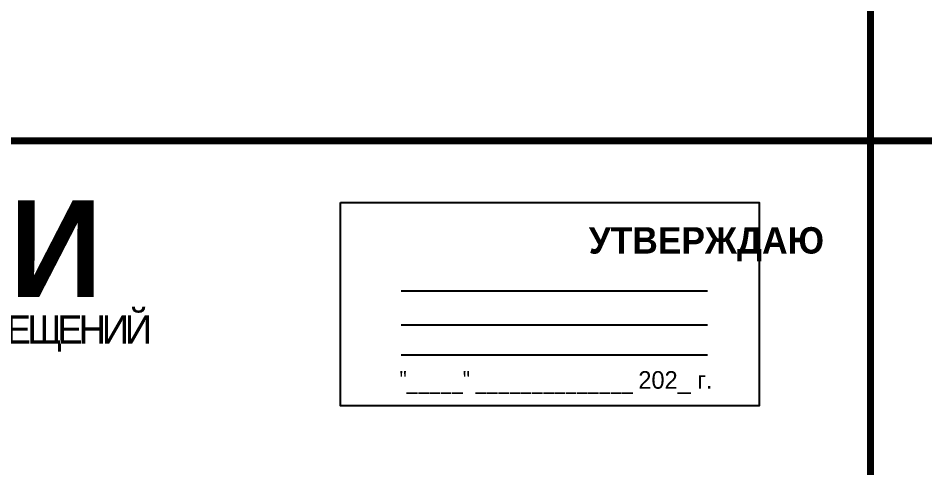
# Model space of a CAD drawing. Header units: millimetres. Extents: x 13114 to 67229, y 22859 to 38520.
# Drawn here: x 28678 to 28883.9, y 31609.6 to 31711.7 of the extents above; entities that cross this region are included whole.
import ezdxf

# ---------------------------------------------------------------- set-up
doc = ezdxf.new("R2010")
doc.units = ezdxf.units.MM
doc.styles.add('обычный', font='arial.ttf')

msp = doc.modelspace()

# ---------------------------------------------------------------- linework, layer by layer
at = {"color": 1, "lineweight": 100}
for points in [[(28271.52, 32078.84), (28871.52, 32078.84), (28871.52, 31683.84), (28271.52, 31683.84)], [(28871.52, 32078.84), (29471.52, 32078.84), (29471.52, 31683.84), (28871.52, 31683.84)], [(28271.52, 31683.84), (28871.52, 31683.84), (28871.52, 31288.84), (28271.52, 31288.84)], [(28871.52, 31683.84), (29471.52, 31683.84), (29471.52, 31288.84), (28871.52, 31288.84)]]:
    msp.add_lwpolyline(points, close=True, dxfattribs=at)
msp.add_lwpolyline([(28751.24, 31669.82), (28846.24, 31669.82), (28846.24, 31623.61), (28751.24, 31623.61)], close=True)
for points in [[(28764.99, 31649.77), (28834.52, 31649.77)], [(28764.99, 31642.01), (28834.52, 31642.01)], [(28764.99, 31635.22), (28834.52, 31635.22)]]:
    msp.add_lwpolyline(points)

# ---------------------------------------------------------------- texts
at = {"lineweight": 0, "style": 'обычный'}
for s, insert, char_height, width, attachment_point in [('{\\fProxima Nova Rg|b1|i0|c204|p2;ПЛАН ЭВАКУАЦИИ}', (28420.02, 31670.35), 22, 493.8901, 1), ('\\pi-18,l18,t18;{\\fProxima Nova Rg|b1|i0|c204|p2;УТВЕРЖДАЮ\\H1.1997x; }', (28834.28, 31660.35), 6, 126.6484, 5), ('{\\fArial Narrow|b0|i0|c204|p34;"_____" ______________ \\fProxima Nova Rg|b0|i0|c204|p2;202_ г. }', (28800.14, 31628.94), 4, 78.6503, 5)]:
    msp.add_mtext(s, dxfattribs=dict(at, insert=insert, char_height=char_height, width=width, attachment_point=attachment_point))
at = {"color": 0, "lineweight": 0, "insert": (28570.02, 31644.36), "char_height": 8, "width": 449.2158, "attachment_point": 5, "style": 'обычный'}
msp.add_mtext('{\\fArial Black|b1|i0|c204|p34;\\H2x;\\T0.85;  \\fArial Narrow|b0|i0|c204|p34;\\H0.8x;\\W0.9;\\P\\fProxima Nova Rg|b0|i0|c204|p2;\\H0.5x;\\W1;\\C256;ПРИ ПОЖАРЕ  ИЛИ ДРУГИХ ЧРЕЗВЫЧАЙНЫХ СИТУАЦИЯХ  ИЗ ПОМЕЩЕНИЙ \\fProxima Nova Rg|b1|i0|c204|p2;\\H1.25x;\\PХМЦ  АБК 1 ЭТАЖ }', dxfattribs=at)

doc.saveas('drawing.dxf')
